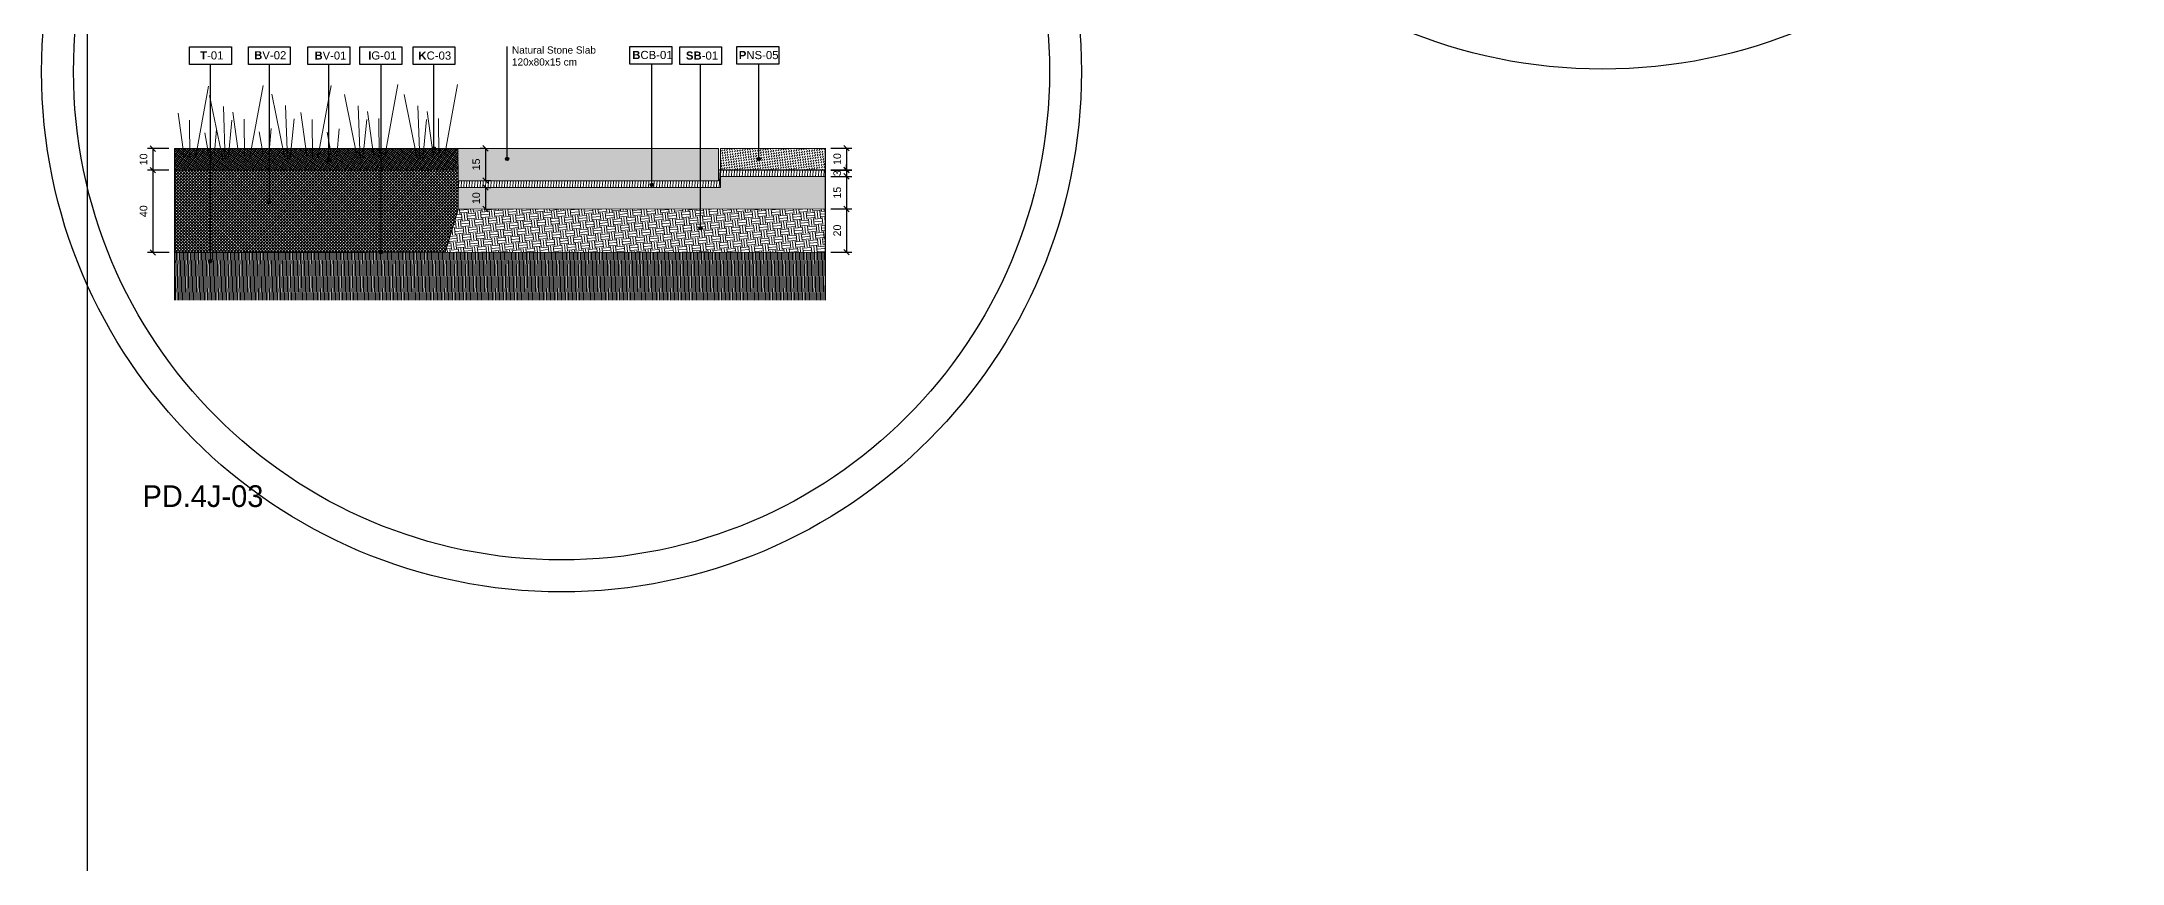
# Model space of a CAD drawing. Header units: metres. Extents: x -325 to 301, y -147 to 149.
# Drawn here: x 52.02 to 61.61, y 18.96 to 22.74 of the extents above; entities that cross this region are included whole.
import ezdxf

# ---------------------------------------------------------------- set-up
doc = ezdxf.new("R2010")
doc.units = ezdxf.units.M
doc.linetypes.add('ACAD_ISO03W100', pattern=[30, 12, -18])
doc.layers.get('Defpoints').update_dxf_attribs({"lineweight": 13})
doc.layers.add('-aux', color=50, linetype='Continuous', plot=False)
doc.layers.add('-AUX-QAD', color=5, linetype='Continuous', plot=False)
doc.layers.add('0-TX-1_25', color=7, linetype='Continuous', true_color=0x3f4f7f)
for name, color, linetype in [('02-L-Geotextile', 32, 'Continuous'), ('1-SECCIÓ', 1, 'Continuous'), ('A-KEYPLAN_HATCH', 7, 'Continuous'), ('A_TEXT_2', 7, 'Continuous'), ('EIT_3 TR terra vegetal', 45, 'Continuous')]:
    doc.layers.add(name, color=color, linetype=linetype)
for name, color, linetype, lineweight, true_color in [('03-TR-Paviment_04_Dry Meadow', 7, 'Continuous', 5, 0xd8dd88), ('03-TR-Paviment_08_Natural Stone Bleachers', 7, 'Continuous', 5, 0xafad9d), ('3-TR sorra granitica', 7, 'Continuous', 0, 0xf2dac9), ('3-TR tot_u', 7, 'Continuous', 5, 0x787878)]:
    doc.layers.add(name, color=color, linetype=linetype, lineweight=lineweight, true_color=true_color)
for name, color, linetype, lineweight in [('1-CM', 7, 'Continuous', 0), ('3-TR Seleccionat', 44, 'Continuous', 0), ('3-TR Tot-u', 37, 'Continuous', 0), ('3-TR-recebo', 252, 'Continuous', 0)]:
    doc.layers.add(name, color=color, linetype=linetype, lineweight=lineweight)
doc.styles.add('Arial_4', font='arial.ttf', dxfattribs={"height": 1.8})
doc.styles.get("Standard").update_dxf_attribs({"font": 'arial.ttf'})
doc.styles.add('x-llegenda materials$0$ENGRAVERS', font='TT0586M.TTF')
doc.dimstyles.new('ISO-25', dxfattribs={"dimtxt": 0.1, "dimasz": 0.1, "dimexe": 0.1, "dimexo": 0.1, "dimgap": 0.1, "dimtad": 1, "dimdec": 0, "dimlfac": 100, "dimzin": 9, "dimtxsty": 'Standard', "dimblk": 'OBLIQUE', "dimcen": 0.1, "dimadec": 0, "dimazin": 0, "dimtfac": 1, "dimtdec": 0, "dimtmove": 0, "dimatfit": 3, "dimldrblk": 'OBLIQUE', "dimfxl": 1, "dimarcsym": 0})

# ---------------------------------------------------------------- blocks, each defined once
blk = doc.blocks.new('hatch keyplan 2')
at = {"layer": 'A-KEYPLAN_HATCH'}
blk.add_lwpolyline([(0, 0.00548), (0.01287, 0.00548), (0.01287, 0), (0, 0)], close=True, dxfattribs=at)
blk = doc.blocks.new('hatch keyplan')
at = {"layer": 'A-KEYPLAN_HATCH'}
blk.add_blockref('hatch keyplan 2', (1.43058, 0.85215), dxfattribs=at)
blk = doc.blocks.new('SB-01')
at = {"layer": 'A-KEYPLAN_HATCH'}
blk.add_blockref('hatch keyplan', (-1.43058, -0.85215), dxfattribs=at)
at = {"layer": 'A_TEXT_2', "insert": (-0.0008, 0.00403), "char_height": 0.0025, "attachment_point": 1}
blk.add_mtext_dynamic_manual_height_columns('\\pi0.00271;{\\fArial|b1|i0|c0|p34;SB}-01', width=0.0145619, gutter_width=0.015, heights=[0], dxfattribs=at)
blk = doc.blocks.new('B-CB01')
at = {"layer": 'A-KEYPLAN_HATCH'}
blk.add_blockref('hatch keyplan', (-1.43058, -0.85215), dxfattribs=at)
at = {"layer": 'A_TEXT_2', "insert": (-0.0008, 0.00411), "char_height": 0.0025, "attachment_point": 1}
blk.add_mtext_dynamic_manual_height_columns('\\pi0.00152;{\\fArial|b1|i0|c0|p34;B}CB-01', width=0.0145619, gutter_width=0.015, heights=[0], dxfattribs=at)
blk = doc.blocks.new('PNS_05')
at = {"layer": 'A-KEYPLAN_HATCH', "xscale": 0.7124947396918078, "yscale": 0.7124947396918078, "zscale": 0.7124947396918078}
blk.add_blockref('hatch keyplan', (-1.01928, -0.60715), dxfattribs=at)
at = {"layer": 'A_TEXT_2', "insert": (-0.00057, 0.00291), "char_height": 0.0017812, "attachment_point": 1}
blk.add_mtext_dynamic_manual_height_columns('\\pi0.00097;{\\fArial|b1|i0|c0|p34;P}NS-05', width=0.0103753, gutter_width=0.01069, heights=[0], dxfattribs=at)
blk = doc.blocks.new('_Oblique')
at = {"color": 0, "lineweight": -2}
blk.add_line((-0.5, -0.5), (0.5, 0.5), dxfattribs=at)
blk = doc.blocks.new('*D1767')
at = {"layer": '0-TX-1_25', "color": 0, "lineweight": -2, "transparency": 16777216}
for p, q in [((55.6597, 22.2527), (55.7577, 22.2527)), ((55.7327, 22.2527), (55.7327, 22.1528)), ((55.6598, 22.1528), (55.7577, 22.1528))]:
    blk.add_line(p, q, dxfattribs=at)
at = {"layer": 'Defpoints', "color": 0, "transparency": 16777216}
for p in [(55.6347, 22.2527), (55.6348, 22.1528), (55.7327, 22.1528)]:
    blk.add_point(p, dxfattribs=at)
at = {"layer": '0-TX-1_25', "color": 0, "lineweight": -2, "transparency": 16777216, "xscale": 0.025, "yscale": 0.025, "zscale": 0.025}
for p, rotation in [((55.7327, 22.2527), 90), ((55.7327, 22.1528), 270)]:
    blk.add_blockref('_Oblique', p, dxfattribs=dict(at, rotation=rotation))
at = {"layer": '0-TX-1_25', "color": 0, "transparency": 16777216, "insert": (55.6898, 22.2027), "char_height": 0.035, "attachment_point": 5, "rotation": 90}
blk.add_mtext('10', dxfattribs=at)
blk = doc.blocks.new('*D1768')
at = {"layer": '0-TX-1_25', "color": 0, "lineweight": -2, "transparency": 16777216}
for p, q in [((55.7326, 22.1519), (55.7326, 22.1769)), ((55.6597, 22.1519), (55.7576, 22.1519)), ((55.6598, 22.1228), (55.7576, 22.1228)), ((55.7326, 22.1519), (55.7326, 22.1228)), ((55.7326, 22.1228), (55.7326, 22.0978))]:
    blk.add_line(p, q, dxfattribs=at)
at = {"layer": 'Defpoints', "color": 0, "transparency": 16777216}
for p in [(55.6347, 22.1519), (55.6348, 22.1228), (55.7326, 22.1228)]:
    blk.add_point(p, dxfattribs=at)
at = {"layer": '0-TX-1_25', "color": 0, "lineweight": -2, "transparency": 16777216, "xscale": 0.025, "yscale": 0.025, "zscale": 0.025}
for p, rotation in [((55.7326, 22.1519), 270), ((55.7326, 22.1228), 90)]:
    blk.add_blockref('_Oblique', p, dxfattribs=dict(at, rotation=rotation))
at = {"layer": '0-TX-1_25', "color": 0, "transparency": 16777216, "insert": (55.6897, 22.1373), "char_height": 0.035, "attachment_point": 5, "rotation": 90}
blk.add_mtext('3', dxfattribs=at)
blk = doc.blocks.new('*D1769')
at = {"layer": '0-TX-1_25', "color": 0, "lineweight": -2, "transparency": 16777216}
for p, q in [((55.6597, 22.1228), (55.7576, 22.1228)), ((55.7326, 22.1228), (55.7326, 21.9727)), ((55.6597, 21.9727), (55.7576, 21.9727))]:
    blk.add_line(p, q, dxfattribs=at)
at = {"layer": 'Defpoints', "color": 0, "transparency": 16777216}
for p in [(55.6347, 22.1228), (55.6347, 21.9727), (55.7326, 21.9727)]:
    blk.add_point(p, dxfattribs=at)
at = {"layer": '0-TX-1_25', "color": 0, "lineweight": -2, "transparency": 16777216, "xscale": 0.025, "yscale": 0.025, "zscale": 0.025}
for p, rotation in [((55.7326, 22.1228), 90), ((55.7326, 21.9727), 270)]:
    blk.add_blockref('_Oblique', p, dxfattribs=dict(at, rotation=rotation))
at = {"layer": '0-TX-1_25', "color": 0, "transparency": 16777216, "insert": (55.6897, 22.0477), "char_height": 0.035, "attachment_point": 5, "rotation": 90}
blk.add_mtext('15', dxfattribs=at)
blk = doc.blocks.new('*D1770')
at = {"layer": '0-TX-1_25', "color": 0, "lineweight": -2, "transparency": 16777216}
for p, q in [((55.6597, 21.9727), (55.7576, 21.9727)), ((55.7326, 21.9727), (55.7326, 21.7741)), ((55.6597, 21.7741), (55.7576, 21.7741))]:
    blk.add_line(p, q, dxfattribs=at)
at = {"layer": 'Defpoints', "color": 0, "transparency": 16777216}
for p in [(55.6347, 21.9727), (55.6347, 21.7741), (55.7326, 21.7741)]:
    blk.add_point(p, dxfattribs=at)
at = {"layer": '0-TX-1_25', "color": 0, "lineweight": -2, "transparency": 16777216, "xscale": 0.025, "yscale": 0.025, "zscale": 0.025}
for p, rotation in [((55.7326, 21.9727), 90), ((55.7326, 21.7741), 270)]:
    blk.add_blockref('_Oblique', p, dxfattribs=dict(at, rotation=rotation))
at = {"layer": '0-TX-1_25', "color": 0, "transparency": 16777216, "insert": (55.6897, 21.8734), "char_height": 0.035, "attachment_point": 5, "rotation": 90}
blk.add_mtext('20', dxfattribs=at)
blk = doc.blocks.new('POINT')
at = {"layer": '0-TX-1_25'}
h = blk.add_hatch(dxfattribs=at)
h.set_pattern_fill('ANGLE', color=256)
h.set_pattern_definition([(0, (-83.747, -12.726), (0, 6.985), [5.08, -1.905]), (90, (-83.747, -12.726), (-6.985, 4e-16), [5.08, -1.905])])
edge = h.paths.add_edge_path()
edge.add_arc((0, 0), 0.0075, 0, 360)
h = blk.add_hatch(color=256, dxfattribs=at)
h.dxf.hatch_style = 1
edge = h.paths.add_edge_path()
edge.add_arc((0, 0), 0.0075, 0, 360)
blk.add_circle((0, 0), 0.0075, dxfattribs=at)
blk = doc.blocks.new('B-V01')
at = {"layer": 'A-KEYPLAN_HATCH'}
blk.add_blockref('hatch keyplan', (-1.43058, -0.85215), dxfattribs=at)
at = {"layer": 'A_TEXT_2', "lineweight": 211, "insert": (-0.00079, 0.00402), "char_height": 0.0024588, "attachment_point": 1, "line_spacing_factor": 0.938532, "style": 'Arial_4'}
blk.add_mtext_dynamic_manual_height_columns('\\pi0.00285;{\\fArial|b1|i0|c0|p34;B}V-01', width=0.0145619, gutter_width=0.015, heights=[0], dxfattribs=at)
blk = doc.blocks.new('B-V02')
at = {"layer": 'A-KEYPLAN_HATCH'}
blk.add_blockref('hatch keyplan', (-1.43058, -0.85215), dxfattribs=at)
at = {"layer": 'A_TEXT_2', "insert": (-0.0008, 0.00412), "char_height": 0.0025, "attachment_point": 1}
blk.add_mtext_dynamic_manual_height_columns('\\pi0.00255;{\\fArial|b1|i0|c0|p34;B}V-02', width=0.0145619, gutter_width=0.015, heights=[0], dxfattribs=at)
blk = doc.blocks.new('T-01')
at = {"layer": 'A-KEYPLAN_HATCH'}
blk.add_blockref('hatch keyplan', (-1.43058, -0.85215), dxfattribs=at)
at = {"layer": 'A_TEXT_2', "insert": (-0.0008, 0.00408), "char_height": 0.0025, "attachment_point": 1}
blk.add_mtext_dynamic_manual_height_columns('\\pi0.00405;{\\fArial|b1|i0|c0|p34;T}-01', width=0.0145619, gutter_width=0.015, heights=[0], dxfattribs=at)
blk = doc.blocks.new('K02')
at = {"layer": 'A-KEYPLAN_HATCH'}
blk.add_blockref('hatch keyplan', (-1.43058, -0.85215), dxfattribs=at)
at = {"layer": 'A_TEXT_2', "insert": (-0.0008, 0.00402), "char_height": 0.0025, "attachment_point": 1}
blk.add_mtext_dynamic_manual_height_columns('\\pi0.00244;{\\fArial|b1|i0|c0|p34;K}C-03', width=0.0145619, gutter_width=0.015, heights=[0], dxfattribs=at)
blk = doc.blocks.new('*D1771')
at = {"layer": '0-TX-1_25', "color": 0, "lineweight": -2, "transparency": 16777216}
for p, q in [((52.6097, 22.2506), (52.5106, 22.2506)), ((52.5356, 22.2506), (52.5356, 22.1519)), ((52.6097, 22.1519), (52.5106, 22.1519))]:
    blk.add_line(p, q, dxfattribs=at)
at = {"layer": 'Defpoints', "color": 0, "transparency": 16777216}
for p in [(52.6347, 22.2506), (52.5356, 22.1519), (52.6347, 22.1519)]:
    blk.add_point(p, dxfattribs=at)
at = {"layer": '0-TX-1_25', "color": 0, "lineweight": -2, "transparency": 16777216, "xscale": 0.025, "yscale": 0.025, "zscale": 0.025}
for p, rotation in [((52.5356, 22.2506), 90), ((52.5356, 22.1519), 270)]:
    blk.add_blockref('_Oblique', p, dxfattribs=dict(at, rotation=rotation))
at = {"layer": '0-TX-1_25', "color": 0, "transparency": 16777216, "insert": (52.4927, 22.2013), "char_height": 0.035, "attachment_point": 5, "rotation": 90}
blk.add_mtext('10', dxfattribs=at)
blk = doc.blocks.new('*D1772')
at = {"layer": '0-TX-1_25', "color": 0, "lineweight": -2, "transparency": 16777216}
for p, q in [((52.6097, 22.1519), (52.5106, 22.1519)), ((52.5356, 22.1519), (52.5356, 21.7727)), ((52.6099, 21.7727), (52.5106, 21.7727))]:
    blk.add_line(p, q, dxfattribs=at)
at = {"layer": 'Defpoints', "color": 0, "transparency": 16777216}
for p in [(52.6347, 22.1519), (52.5356, 21.7727), (52.6349, 21.7727)]:
    blk.add_point(p, dxfattribs=at)
at = {"layer": '0-TX-1_25', "color": 0, "lineweight": -2, "transparency": 16777216, "xscale": 0.025, "yscale": 0.025, "zscale": 0.025}
for p, rotation in [((52.5356, 22.1519), 90), ((52.5356, 21.7727), 270)]:
    blk.add_blockref('_Oblique', p, dxfattribs=dict(at, rotation=rotation))
at = {"layer": '0-TX-1_25', "color": 0, "transparency": 16777216, "insert": (52.4927, 21.9623), "char_height": 0.035, "attachment_point": 5, "rotation": 90}
blk.add_mtext('40', dxfattribs=at)
blk = doc.blocks.new('*D1773')
at = {"layer": '0-TX-1_25', "color": 0, "lineweight": -2, "transparency": 16777216}
for p, q in [((54.0687, 22.2519), (54.0437, 22.2519)), ((54.0687, 22.2519), (54.0687, 22.1038)), ((54.0687, 22.1038), (54.0937, 22.1038))]:
    blk.add_line(p, q, dxfattribs=at)
at = {"layer": 'Defpoints', "color": 0, "transparency": 16777216}
for p in [(54.0688, 22.2519), (54.0687, 22.1038), (54.0687, 22.1038)]:
    blk.add_point(p, dxfattribs=at)
at = {"layer": '0-TX-1_25', "color": 0, "lineweight": -2, "transparency": 16777216, "xscale": 0.025, "yscale": 0.025, "zscale": 0.025}
for p, rotation in [((54.0687, 22.2519), 90), ((54.0687, 22.1038), 270)]:
    blk.add_blockref('_Oblique', p, dxfattribs=dict(at, rotation=rotation))
at = {"layer": '0-TX-1_25', "color": 0, "transparency": 16777216, "insert": (54.0258, 22.1778), "char_height": 0.035, "attachment_point": 5, "rotation": 90}
blk.add_mtext('15', dxfattribs=at)
blk = doc.blocks.new('*D1774')
at = {"layer": '0-TX-1_25', "color": 0, "lineweight": -2, "transparency": 16777216}
for p, q in [((54.0688, 22.0723), (54.0938, 22.0723)), ((54.0688, 22.0723), (54.0688, 21.9724)), ((54.0688, 21.9724), (54.0938, 21.9724))]:
    blk.add_line(p, q, dxfattribs=at)
at = {"layer": 'Defpoints', "color": 0, "transparency": 16777216}
for p in [(54.0688, 22.0723), (54.0688, 21.9724), (54.0688, 21.9724)]:
    blk.add_point(p, dxfattribs=at)
at = {"layer": '0-TX-1_25', "color": 0, "lineweight": -2, "transparency": 16777216, "xscale": 0.025, "yscale": 0.025, "zscale": 0.025}
for p, rotation in [((54.0688, 22.0723), 90), ((54.0688, 21.9724), 270)]:
    blk.add_blockref('_Oblique', p, dxfattribs=dict(at, rotation=rotation))
at = {"layer": '0-TX-1_25', "color": 0, "transparency": 16777216, "insert": (54.0259, 22.0223), "char_height": 0.035, "attachment_point": 5, "rotation": 90}
blk.add_mtext('10', dxfattribs=at)
blk = doc.blocks.new('IG01')
at = {"layer": 'A-KEYPLAN_HATCH', "xscale": 10, "yscale": 10, "zscale": 10}
blk.add_blockref('hatch keyplan', (-14.3058, -8.5215), dxfattribs=at)
at = {"layer": 'A_TEXT_2', "insert": (-0.008, 0.0405), "char_height": 0.025, "attachment_point": 1}
blk.add_mtext_dynamic_manual_height_columns('\\pi0.03354;{\\fArial|b1|i0|c0|p34;I}G-01', width=0.145619, gutter_width=0.15, heights=[0], dxfattribs=at)

msp = doc.modelspace()

# ---------------------------------------------------------------- hatches: boundary and pattern name
at = {"layer": '03-TR-Paviment_08_Natural Stone Bleachers'}
h = msp.add_hatch(dxfattribs=at)
h.set_pattern_fill('DASH', color=256, scale=0.002611, angle=233, style=0, double=1)
h.set_pattern_definition([(233, (-97.802446, -102.595886), (0.0016315323, -0.0116089556), [0.0082894435, -0.0082894435])])
h.paths.add_polyline_path([(53.9439, 22.2519), (53.9425, 22.1018), (55.1425, 22.1025), (55.1418, 22.2519)])
h = msp.add_hatch(dxfattribs=at)
h.set_pattern_fill('DASH', color=256, scale=0.002611, angle=233, style=0, double=1)
h.set_pattern_definition([(233, (-96.592446, -102.595886), (0.0016315323, -0.0116089556), [0.0082894435, -0.0082894435])])
h.paths.add_polyline_path([(55.1539, 22.2519), (55.1518, 22.1519), (55.6347, 22.1528), (55.6347, 22.2519)])
at = {"layer": '3-TR Seleccionat'}
h = msp.add_hatch(dxfattribs=at)
h.set_pattern_fill('ANSI31', color=256, scale=0.002, angle=223.86822, style=0)
h.set_pattern_definition([(268.8682194564, (428190.1961283, -659399.913212), (-0.00634876117834, 0.00012542527825), [])])
h.paths.add_polyline_path([(55.6347, 21.7741), (52.6347, 21.7727), (52.6347, 21.5527), (55.6347, 21.5527)])
at = {"layer": '3-TR sorra granitica'}
h = msp.add_hatch(dxfattribs=at)
h.set_pattern_fill('LINE', color=256, scale=0.1, angle=51.10414, style=0)
h.set_pattern_definition([(86.7506083, (88.355772, 228.608952), (-0.0124799034, 0.00070852734), [])])
h.paths.add_polyline_path([(52.7219, 22.0822), (52.7222, 22.0822), (52.7222, 22.102), (52.7219, 22.102)])
h.paths.add_polyline_path([(53.9332, 22.1023), (53.9332, 22.0723), (55.1515, 22.0722), (55.1518, 22.1524), (55.1418, 22.1523), (55.1418, 22.1019)])
h.paths.add_polyline_path([(52.7344, 22.0754), (52.7342, 22.102), (52.7332, 22.102), (52.7332, 22.0948)])
h = msp.add_hatch(dxfattribs=at)
h.set_pattern_fill('LINE', color=256, scale=0.1, angle=51.10414, style=0)
h.set_pattern_definition([(86.7506083, (89.564333, 228.65931), (-0.0124799034, 0.00070852734), [])])
h.paths.add_polyline_path([(53.9305, 22.1325), (53.9308, 22.1325), (53.9308, 22.1523), (53.9305, 22.1523)])
h.paths.add_polyline_path([(55.1418, 22.1526), (55.1418, 22.1226), (55.6344, 22.1227), (55.635, 22.1527)])
h.paths.add_polyline_path([(53.943, 22.1258), (53.9427, 22.1523), (53.9418, 22.1523), (53.9418, 22.1452)])
at = {"layer": '3-TR Tot-u'}
h = msp.add_hatch(dxfattribs=at)
h.set_pattern_fill('EARTH', color=256, scale=0.005, angle=-84.07415)
h.set_pattern_definition([(275.925852, (-9.891506, -57.61414), (0.034858251, -0.028302426), [0.03175, -0.03175]), (275.925852, (-9.879663, -57.61291), (0.034858251, -0.028302426), [0.03175, -0.03175]), (275.925852, (-9.86782, -57.61168), (0.034858251, -0.028302426), [0.03175, -0.03175]), (5.925852, (-9.863463, -57.61522), (0.028302426, 0.034858251), [0.03175, -0.03175]), (5.925852, (-9.862234, -57.627062), (0.028302426, 0.034858251), [0.03175, -0.03175]), (5.925852, (-9.861005, -57.638904), (0.028302426, 0.034858251), [0.03175, -0.03175])])
h.paths.add_polyline_path([(53.9432, 21.9724), (53.8826, 21.7733), (55.6347, 21.7741), (55.6347, 21.9727)])
at = {"layer": '3-TR tot_u'}
h = msp.add_hatch(dxfattribs=at)
h.set_pattern_fill('AR-CONC', color=256, scale=0.00025, angle=92.99281)
h.set_pattern_definition([(142.992814, (-9.891506, -57.61414), (0.001601339, 0.045692094), [0.0047625, -0.0523875]), (87.992814, (-9.891506, -57.61414), (-0.047239044, -0.011292642), [0.00381, -0.041910146]), (193.44426, (-9.89137, -57.61033), (-0.045637704, 0.034399452), [0.004047502, -0.044522561]), (139.177014, (-9.90419, -57.614803), (0.00695794, 0.068226093), [0.00714375, -0.07858125]), (189.62837, (-9.90361, -57.60912), (-0.064870924, 0.05604051), [0.006071256, -0.0667839]), (84.176966, (-9.90419, -57.6148), (-0.064870924, 0.05604051), [0.00571499, -0.062864933]), (113.992814, (-9.90135, -57.608296), (0.023552455, 0.039186736), [0.0047625, -0.0523875]), (58.992814, (-9.90135, -57.608296), (-0.04679087, 0.013025288), [0.00381, -0.04191]), (164.44426, (-9.899386, -57.60503), (-0.023238414, 0.052212023), [0.004047502, -0.044522484]), (130.492814, (-9.891506, -57.61414), (-0.021150243, -0.000332572), [0, -0.041402, 0, -0.042545, 0, -0.04206875]), (100.492814, (-9.891506, -57.61414), (-0.02588316, 0.015374507), [0, -0.024257, 0, -0.0404495, 0, -0.01603375]), (60.492814, (-9.890766, -57.628281), (-0.000339588, 0.033926191), [0, -0.015875, 0, -0.04953, 0, -0.0657225]), (50.492814, (-9.890435, -57.634622), (-0.0082814355, 0.036649903), [0, -0.0206375, 0, -0.032893, 0, -0.0466725])])
h.paths.add_polyline_path([(53.9432, 22.0723), (53.9432, 22.1038), (53.9432, 21.9724), (55.6347, 21.9727), (55.6347, 22.1228), (55.1518, 22.1226), (55.1518, 22.0719)])
at = {"layer": '3-TR-recebo'}
h = msp.add_hatch(dxfattribs=at)
h.set_pattern_fill('_USER', color=256, scale=0.008, angle=234.17524, style=0, double=1, pattern_type=0)
h.set_pattern_definition([(234.17524, (56.613451, 22.151875), (0.006486488, -0.004682464), []), (324.17524, (56.613451, 22.151875), (0.004682464, 0.006486488), [])])
h.paths.add_polyline_path([(52.6347, 22.2519), (52.6347, 22.1519), (53.9432, 22.1523), (53.9418, 22.2519)])
at = {"layer": 'EIT_3 TR terra vegetal'}
h = msp.add_hatch(dxfattribs=at)
h.set_pattern_fill('_USER', color=256, scale=0.01, angle=45, style=0, double=1, pattern_type=0)
h.set_pattern_definition([(45, (419506.201901, 4594342.370515), (-0.007071067811865, 0.007071067811865), []), (135, (419506.201901, 4594342.370515), (-0.007071067811865, -0.007071067811865), [])])
h.paths.add_polyline_path([(52.6347, 22.1519), (52.6347, 21.7728), (53.8826, 21.7733), (53.9432, 21.9724), (53.9432, 22.1523), (53.6384, 22.1519)])

# ---------------------------------------------------------------- linework, layer by layer
at = {"layer": '-aux'}
msp.add_lwpolyline([(52.2345, 3.4567), (52.2345, 133.4567)], dxfattribs=at)
at = {"layer": '-AUX-QAD'}
for centre, radius in [((59.2167, 25.0128), 2.3962), ((54.419, 22.6052), 2.3962), ((54.419, 22.6052), 2.2491)]:
    msp.add_circle(centre, radius, dxfattribs=at)
at = {"layer": '0-TX-1_25'}
for points in [[(52.8009, 21.7328), (52.8009, 22.6376)], [(53.0726, 22.0034), (53.0726, 22.6376)], [(53.3467, 22.1956), (53.3467, 22.6376)], [(53.5861, 22.6376), (53.5865, 21.7732)], [(53.8311, 22.2519), (53.8312, 22.6376)], [(54.1682, 22.2034), (54.1682, 22.7212)], [(54.8354, 22.0837), (54.8354, 22.639)], [(55.0601, 21.8763), (55.0601, 22.6376)], [(55.3289, 22.2034), (55.3289, 22.639)]]:
    msp.add_lwpolyline(points, dxfattribs=at)
at = {"layer": '02-L-Geotextile', "linetype": 'ACAD_ISO03W100', "ltscale": 0.002, "const_width": 0.005, "elevation": 0}
msp.add_lwpolyline([(52.6347, 21.7727), (53.8826, 21.7733), (53.9432, 21.9724)], dxfattribs=at)
at = {"layer": '03-TR-Paviment_04_Dry Meadow'}
for points in [[(52.7924, 22.5375), (52.7318, 22.2076)], [(53.0438, 22.5419), (52.9831, 22.2121)], [(53.3573, 22.5409), (53.2966, 22.2111)], [(53.6649, 22.5457), (53.6043, 22.2159)], [(53.9402, 22.5457), (53.8796, 22.2159)], [(52.7969, 22.4955), (52.8578, 22.2006)], [(52.8609, 22.4439), (52.8692, 22.1965)], [(53.0834, 22.5013), (53.1442, 22.2064)], [(53.1473, 22.4497), (53.1556, 22.2023)], [(53.4181, 22.4992), (53.479, 22.2043)], [(53.4821, 22.4476), (53.4904, 22.2002)], [(53.6934, 22.4992), (53.7542, 22.2043)], [(53.7573, 22.4476), (53.7656, 22.2002)], [(52.6523, 22.4139), (52.68, 22.2135)], [(52.7048, 22.3813), (52.7062, 22.2084)], [(52.8999, 22.3816), (52.8827, 22.2008)], [(52.9036, 22.4184), (52.9313, 22.218)], [(52.9562, 22.3858), (52.9576, 22.2128)], [(53.1864, 22.3874), (53.1691, 22.2066)], [(53.2171, 22.4173), (53.2448, 22.2169)], [(53.2697, 22.3847), (53.271, 22.2118)], [(53.5211, 22.3853), (53.5038, 22.2045)], [(53.5248, 22.4221), (53.5525, 22.2217)], [(53.5774, 22.3895), (53.5787, 22.2166)], [(53.7964, 22.3853), (53.7791, 22.2045)], [(53.8001, 22.4221), (53.8278, 22.2217)], [(53.8526, 22.3895), (53.854, 22.2166)], [(52.7746, 22.3229), (52.7928, 22.2195)], [(52.829, 22.3383), (52.8185, 22.2159)], [(53.026, 22.3274), (53.0441, 22.224)], [(53.0803, 22.3428), (53.0699, 22.2204)], [(53.3395, 22.3263), (53.3576, 22.2229)], [(53.3938, 22.3417), (53.3834, 22.2193)]]:
    msp.add_lwpolyline(points, dxfattribs=at)
at = {"layer": '1-CM'}
for p, q in [((53.9432, 22.1523), (52.6347, 22.1519)), ((55.6347, 21.9727), (53.9432, 21.9724)), ((55.6347, 21.7741), (52.6347, 21.7727))]:
    msp.add_line(p, q, dxfattribs=at)
for points in [[(53.9433, 22.2519), (52.6347, 22.2519)], [(53.8826, 21.7733), (53.9432, 21.9724), (53.9432, 22.1523)], [(55.1518, 22.0719), (53.9432, 22.0723)], [(55.6347, 22.1528), (55.1418, 22.1523)], [(55.1518, 22.1226), (55.6347, 22.1226)], [(55.1518, 22.0719), (55.1518, 22.1226)]]:
    msp.add_lwpolyline(points, dxfattribs=at)
for points in [[(53.9418, 22.2519), (55.1418, 22.2519), (55.1418, 22.1019), (53.9432, 22.1023)], [(55.1518, 22.2519), (55.6347, 22.2519), (55.6347, 22.1519), (55.1518, 22.1519)]]:
    msp.add_lwpolyline(points, close=True, dxfattribs=at)
at = {"layer": '1-SECCIÓ'}
for points in [[(52.6347, 22.2506), (52.6347, 21.5527)], [(55.6347, 22.2527), (55.6347, 21.5527)]]:
    msp.add_lwpolyline(points, dxfattribs=at)

# ---------------------------------------------------------------- block references
at = {"color": 244, "true_color": 0x991b1e}
for name, p, xscale, yscale, zscale in [('K02', (53.7346, 22.6376), 14.99999999999007, 14.99999999999007, 14.99999999999007), ('PNS_05', (55.2274, 22.639), 21.05278700931629, 21.05278700931629, 21.05278700931629)]:
    msp.add_blockref(name, p, dxfattribs=dict(at, xscale=xscale, yscale=yscale, zscale=zscale))
at = {"layer": '0-TX-1_25', "xscale": 15, "yscale": 15, "zscale": 15}
for name, p in [('T-01', (52.7043, 22.6376)), ('B-V02', (52.976, 22.6376)), ('B-V01', (53.2501, 22.6376)), ('B-CB01', (54.734, 22.639)), ('SB-01', (54.9636, 22.6376))]:
    msp.add_blockref(name, p, dxfattribs=at)
at = {"layer": '0-TX-1_25'}
for p in [(53.8312, 22.2519), (53.3467, 22.1956), (53.0726, 22.0034), (53.5865, 21.7732), (52.8009, 21.7328)]:
    msp.add_blockref('POINT', p, dxfattribs=at)
at = {"layer": '0-TX-1_25', "rotation": 358.8682194563586}
for p in [(54.1682, 22.2034), (55.3289, 22.2034), (54.8354, 22.0837), (55.0601, 21.8838)]:
    msp.add_blockref('POINT', p, dxfattribs=at)
at = {"layer": '1-CM', "xscale": 1.5, "yscale": 1.5, "zscale": 1.5}
msp.add_blockref('IG01', (53.4896, 22.6376), dxfattribs=at)

# ---------------------------------------------------------------- texts
at = {"layer": '-aux', "insert": (52.4876, 20.7), "char_height": 0.1, "width": 19.210099, "attachment_point": 1, "style": 'x-llegenda materials$0$ENGRAVERS'}
msp.add_mtext('PD.4J-03', dxfattribs=at)
at = {"layer": '0-TX-1_25', "insert": (54.1906, 22.7212), "char_height": 0.033, "attachment_point": 1}
msp.add_mtext_dynamic_manual_height_columns('Natural Stone Slab 120x80x15 cm', width=0.514074, gutter_width=12.5, heights=[0], dxfattribs=at)

# ---------------------------------------------------------------- dimensions: what is measured, and where the dimension line sits
at = {"layer": '0-TX-1_25'}
for base, p1, p2, picture, middle in [((52.5356, 22.1519), (52.6347, 22.2506), (52.6347, 22.1519), '*D1771', (52.4927, 22.2013)), ((54.0687, 22.1038), (54.0688, 22.2519), (54.0687, 22.1038), '*D1773', (54.0258, 22.1778)), ((55.7327, 22.1528), (55.6347, 22.2527), (55.6348, 22.1528), '*D1767', (55.6898, 22.2027)), ((54.0688, 21.9724), (54.0688, 22.0723), (54.0688, 21.9724), '*D1774', (54.0259, 22.0223)), ((55.7326, 21.9727), (55.6347, 22.1228), (55.6347, 21.9727), '*D1769', (55.6897, 22.0477)), ((55.7326, 21.7741), (55.6347, 21.9727), (55.6347, 21.7741), '*D1770', (55.6897, 21.8734))]:
    dim = msp.add_linear_dim(base=base, p1=p1, p2=p2, angle=90, dimstyle='ISO-25', override={"dimtxt": 0.035, "dimasz": 0.025, "dimexe": 0.025, "dimexo": 0.025, "dimgap": 0.025, "dimblk1": 'Oblique', "dimblk2": 'Oblique', "dimsah": 1, "dimfxl": 0.1, "dimfxlon": 1, "dimarcsym": 1}, dxfattribs=at)
    dim.commit()
    dim.dimension.update_dxf_attribs({"geometry": picture, "text_midpoint": middle})
dim = msp.add_linear_dim(base=(52.5356, 21.7727), p1=(52.6347, 22.1519), p2=(52.6349, 21.7727), angle=90, text='40', dimstyle='ISO-25', override={"dimtxt": 0.035, "dimasz": 0.025, "dimexe": 0.025, "dimexo": 0.025, "dimgap": 0.025, "dimblk1": 'Oblique', "dimblk2": 'Oblique', "dimsah": 1, "dimfxl": 0.1, "dimfxlon": 1, "dimarcsym": 1}, dxfattribs=at)
dim.commit()
dim.dimension.update_dxf_attribs({"geometry": '*D1772', "text_midpoint": (52.4927, 21.9623)})
dim = msp.add_linear_dim(base=(55.7326, 22.1228), p1=(55.6347, 22.1519), p2=(55.6348, 22.1228), angle=90, dimstyle='ISO-25', override={"dimtxt": 0.035, "dimasz": 0.025, "dimexe": 0.025, "dimexo": 0.025, "dimgap": 0.025, "dimblk1": 'Oblique', "dimblk2": 'Oblique', "dimsah": 1, "dimfxl": 0.1, "dimfxlon": 1, "dimarcsym": 1}, dxfattribs=at)
dim.commit()
dim.dimension.update_dxf_attribs({"geometry": '*D1768', "text_midpoint": (55.7326, 22.1373), "dimtype": 160})

doc.saveas('drawing.dxf')
